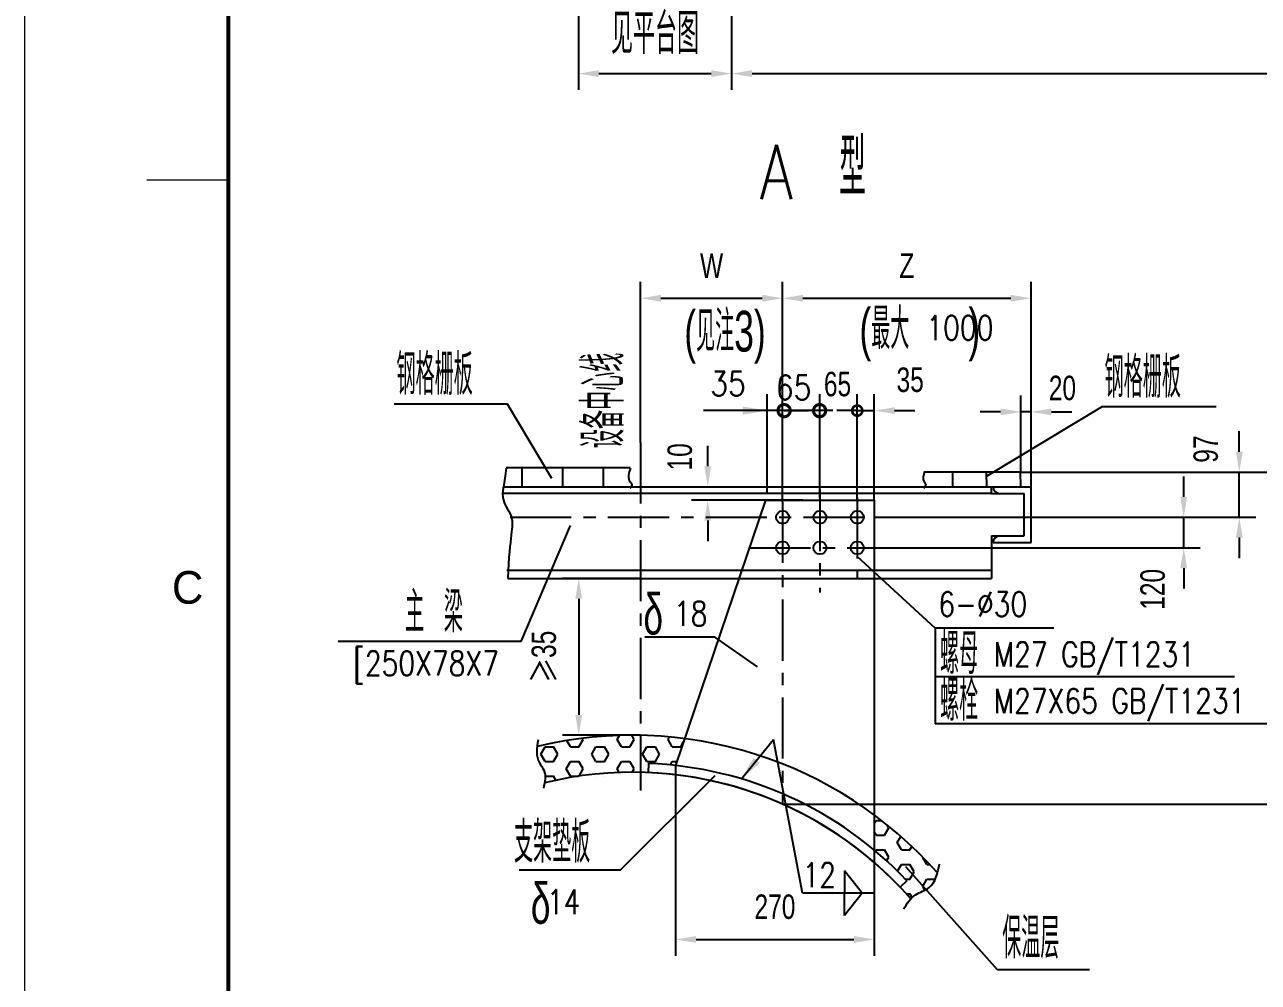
# Model space of a CAD drawing. Extents: x 148 to 221443, y -36682 to 6758.
# Drawn here: x 77107 to 80135, y -20936 to -18586 of the extents above; entities that cross this region are included whole.
import ezdxf
from ezdxf.enums import TextEntityAlignment as Align

# ---------------------------------------------------------------- set-up
doc = ezdxf.new("R2010")
doc.units = 0
doc.header["$LTSCALE"] = 10
doc.header["$MEASUREMENT"] = 0
doc.linetypes.add('CENTERX2', pattern=[4, 2.5, -0.5, 0.5, -0.5])
doc.linetypes.add('PHANTOM', pattern=[2.5, 1.25, -0.25, 0.25, -0.25, 0.25, -0.25])
for name, color, linetype in [('2', 4, 'Continuous'), ('3', 255, 'Continuous'), ('6', 4, 'PHANTOM'), ('9', 6, 'Continuous'), ('CENTER', 1, 'CENTERX2'), ('WHITE', 7, 'Continuous')]:
    doc.layers.add(name, color=color, linetype=linetype)
doc.layers.add('2（细实线）', color=3, linetype='Continuous', lineweight=20)
doc.layers.add('图框层', color=7, linetype='Continuous', lineweight=15)
doc.styles.add('HZ', font='ROMS.SHX', dxfattribs={"width": 0.75, "bigfont": 'GBCBIG.SHX'})
doc.styles.get("Standard").update_dxf_attribs({"font": 'wison_e.shx', "width": 0.75, "bigfont": 'wison_c.shx'})
doc.styles.add('XW', font='ROMANS.shx', dxfattribs={"width": 0.85})
doc.dimstyles.new('DIM1', dxfattribs={"dimscale": 20, "dimtxt": 3, "dimasz": 2.5, "dimexe": 2, "dimexo": 0, "dimgap": 1, "dimtad": 0, "dimdec": 0, "dimzin": 0, "dimdsep": 46, "dimtxsty": 'Standard', "dimcen": 2, "dimclrd": 3, "dimclre": 3, "dimclrt": 3, "dimadec": 0, "dimazin": 0, "dimtfac": 0.666667, "dimtdec": 0, "dimtofl": 0, "dimtmove": 2, "dimatfit": 1, "dimfxl": 2, "dimtvp": 1.333333, "dimtolj": 1, "dimtzin": 0, "dimarcsym": 0})
pattern_1 = [(0, (59133.666, -28405.184), (0, 36.08439), [20.83333, -41.66667]), (120, (59133.666, -28405.184), (-31.25, -18.042196), [20.83333, -41.66667]), (60, (59154.5, -28405.184), (-31.25, 18.042196), [20.83333, -41.66667])]

# ---------------------------------------------------------------- blocks, each defined once
blk = doc.blocks.new('*D1152')
at = {"layer": '2', "color": 3, "lineweight": -2}
for p, q in [((78841.8, -18034.6), (78841.8, -18746.3)), ((82508.8, -18034.6), (82508.8, -18746.3)), ((78891.8, -18706.3), (82458.8, -18706.3))]:
    blk.add_line(p, q, dxfattribs=at)
at = {"layer": '2', "color": 3}
for points in [[(78891.8, -18698), (78891.8, -18714.6), (78841.8, -18706.3)], [(82458.8, -18714.6), (82458.8, -18698), (82508.8, -18706.3)]]:
    blk.add_solid(points, dxfattribs=at)
at = {"layer": 'Defpoints', "color": 0}
for p in [(78841.8, -18034.6), (82508.8, -18034.6), (82508.8, -18706.3)]:
    blk.add_point(p, dxfattribs=at)
at = {"layer": '2', "color": 3, "insert": (80672.9, -18615.3), "char_height": 100, "attachment_point": 5, "style": 'HZ'}
blk.add_mtext('\\A1;见 平 台 图', dxfattribs=at)
blk = doc.blocks.new('*D1153')
at = {"layer": '2', "color": 3, "lineweight": -2}
for p, q in [((78841.8, -18034.6), (78841.8, -18746.3)), ((78465.5, -18306.7), (78465.5, -18746.3)), ((78515.5, -18706.3), (78791.8, -18706.3))]:
    blk.add_line(p, q, dxfattribs=at)
at = {"layer": '2', "color": 3}
for points in [[(78515.5, -18698), (78515.5, -18714.6), (78465.5, -18706.3)], [(78791.8, -18714.6), (78791.8, -18698), (78841.8, -18706.3)]]:
    blk.add_solid(points, dxfattribs=at)
at = {"layer": 'Defpoints', "color": 0}
for p in [(78841.8, -18034.6), (78465.5, -18306.7), (78841.8, -18706.3)]:
    blk.add_point(p, dxfattribs=at)
at = {"layer": '2', "color": 3, "insert": (78653.7, -18608.1), "char_height": 100, "attachment_point": 5, "style": 'HZ'}
blk.add_mtext('\\A1;见平台图', dxfattribs=at)
blk = doc.blocks.new('*D1155')
at = {"layer": '2', "color": 3, "lineweight": -2}
for p, q in [((78783.1, -19670), (78783.1, -19620)), ((78743.1, -19720), (78823.1, -19720)), ((79016.8, -19753.3), (78743.1, -19753.3)), ((78783.1, -19803.3), (78783.1, -19853.3))]:
    blk.add_line(p, q, dxfattribs=at)
at = {"layer": '2', "color": 3}
for points in [[(78774.8, -19670), (78791.5, -19670), (78783.1, -19720)], [(78791.5, -19803.3), (78774.8, -19803.3), (78783.1, -19753.3)]]:
    blk.add_solid(points, dxfattribs=at)
at = {"layer": 'Defpoints', "color": 0}
for p in [(78743.1, -19720), (78783.1, -19720), (79016.8, -19753.3)]:
    blk.add_point(p, dxfattribs=at)
at = {"layer": '2', "color": 3, "insert": (78714.7, -19646.8), "char_height": 60, "attachment_point": 5, "rotation": 90}
blk.add_mtext('\\A1;10', dxfattribs=at)
blk = doc.blocks.new('*D1156')
at = {"layer": '2', "color": 3, "lineweight": -2}
for p, q in [((79058.5, -19747.9), (79058.5, -19493.3)), ((79150.1, -19747.9), (79150.1, -19493.3))]:
    blk.add_line(p, q, dxfattribs=at)
at = {"layer": 'Defpoints', "color": 0}
for p in [(79150.1, -19533.3), (79058.5, -19747.9), (79150.1, -19747.9)]:
    blk.add_point(p, dxfattribs=at)
at = {"layer": '2', "color": 3, "insert": (79101.7, -19468.5), "char_height": 60, "attachment_point": 5}
blk.add_mtext('\\A1;65', dxfattribs=at)
blk = doc.blocks.new('_None')
blk = doc.blocks.new('_DotSmall')
at = {"layer": 'WHITE', "color": 0, "const_width": 0.5}
blk.add_lwpolyline([(-0.0625, 0, 1), (0.0625, 0, 1)], format="xyb", close=True, dxfattribs=at)
blk = doc.blocks.new('*D1157')
at = {"layer": '2', "color": 3, "lineweight": -2}
for p, q in [((79150.1, -19753.3), (79150.1, -19493.3)), ((79191.8, -19753.3), (79191.8, -19493.3)), ((79150.1, -19533.3), (79100.1, -19533.3)), ((79241.8, -19533.3), (79291.8, -19533.3))]:
    blk.add_line(p, q, dxfattribs=at)
at = {"layer": '2', "color": 3}
blk.add_solid([(79241.8, -19525), (79241.8, -19541.6), (79191.8, -19533.3)], dxfattribs=at)
at = {"layer": 'Defpoints', "color": 0}
for p in [(79191.8, -19533.3), (79150.1, -19753.3), (79191.8, -19753.3)]:
    blk.add_point(p, dxfattribs=at)
at = {"layer": '2', "color": 3, "lineweight": -2, "xscale": 50, "yscale": 50, "zscale": 50}
blk.add_blockref('_DotSmall', (79150.1, -19533.3), dxfattribs=at)
at = {"layer": '2', "color": 3, "insert": (79280, -19457.9), "char_height": 60, "attachment_point": 5}
blk.add_mtext('\\A1;35', dxfattribs=at)
blk = doc.blocks.new('*D1158')
at = {"layer": '2', "color": 3, "lineweight": -2}
for p, q in [((78618.3, -19611.2), (78618.3, -19217.6)), ((78966.8, -19756.9), (78966.8, -19217.6)), ((78668.3, -19257.6), (78916.8, -19257.6))]:
    blk.add_line(p, q, dxfattribs=at)
at = {"layer": '2', "color": 3}
for points in [[(78668.3, -19249.2), (78668.3, -19265.9), (78618.3, -19257.6)], [(78916.8, -19265.9), (78916.8, -19249.2), (78966.8, -19257.6)]]:
    blk.add_solid(points, dxfattribs=at)
at = {"layer": 'Defpoints', "color": 0}
for p in [(78966.8, -19257.6), (78618.3, -19611.2), (78966.8, -19756.9)]:
    blk.add_point(p, dxfattribs=at)
at = {"layer": '2', "color": 3, "insert": (78792.6, -19177.6), "char_height": 60, "attachment_point": 5}
blk.add_mtext('\\A1;W', dxfattribs=at)
blk = doc.blocks.new('*D1159')
at = {"layer": '2', "color": 3, "lineweight": -2}
for p, q in [((78966.8, -19756.9), (78966.8, -19217.6)), ((79576.7, -19720), (79576.7, -19217.6)), ((79016.8, -19257.6), (79526.7, -19257.6))]:
    blk.add_line(p, q, dxfattribs=at)
at = {"layer": '2', "color": 3}
for points in [[(79016.8, -19249.2), (79016.8, -19265.9), (78966.8, -19257.6)], [(79526.7, -19265.9), (79526.7, -19249.2), (79576.7, -19257.6)]]:
    blk.add_solid(points, dxfattribs=at)
at = {"layer": 'Defpoints', "color": 0}
for p in [(79576.7, -19257.6), (79576.7, -19720), (78966.8, -19756.9)]:
    blk.add_point(p, dxfattribs=at)
at = {"layer": '2', "color": 3, "insert": (79271.7, -19177.6), "char_height": 60, "attachment_point": 5}
blk.add_mtext('\\A1;Z', dxfattribs=at)
blk = doc.blocks.new('*D1160')
at = {"layer": '2', "color": 3, "lineweight": -2}
for p, q in [((80087.9, -19634.1), (80087.9, -19584.1)), ((79551, -19684.1), (80127.9, -19684.1)), ((80087.9, -19795), (80127.9, -19795)), ((80087.9, -19845), (80087.9, -19895))]:
    blk.add_line(p, q, dxfattribs=at)
at = {"layer": '2', "color": 3}
for points in [[(80079.5, -19634.1), (80096.2, -19634.1), (80087.9, -19684.1)], [(80096.2, -19845), (80079.5, -19845), (80087.9, -19795)]]:
    blk.add_solid(points, dxfattribs=at)
at = {"layer": 'Defpoints', "color": 0}
for p in [(79551, -19684.1), (80087.9, -19795), (80087.9, -19795)]:
    blk.add_point(p, dxfattribs=at)
at = {"layer": '2', "color": 3, "insert": (80005.7, -19627.7), "char_height": 60, "attachment_point": 5, "rotation": 90}
blk.add_mtext('\\A1;97', dxfattribs=at)
blk = doc.blocks.new('*D1161')
at = {"layer": '2', "color": 3, "linetype": 'Continuous', "lineweight": -2}
for p, q in [((79552.4, -19684), (80364.1, -19684)), ((80324.1, -19734), (80324.1, -20449)), ((78966.8, -20499), (80364.1, -20499))]:
    blk.add_line(p, q, dxfattribs=at)
at = {"layer": '2', "color": 3}
for points in [[(80332.4, -19734), (80315.7, -19734), (80324.1, -19684)], [(80315.7, -20449), (80332.4, -20449), (80324.1, -20499)]]:
    blk.add_solid(points, dxfattribs=at)
at = {"layer": 'Defpoints', "color": 0}
for p in [(79552.4, -19684), (78966.8, -20499), (80324.1, -20499)]:
    blk.add_point(p, dxfattribs=at)
at = {"layer": '2', "color": 3, "insert": (80244.1, -20091.5), "char_height": 60, "attachment_point": 5, "rotation": 90}
blk.add_mtext('\\A1;H{\\fRomanS|b0|i0|c134|p2;≤}680', dxfattribs=at)
blk = doc.blocks.new('*D1185')
at = {"layer": '2', "color": 3, "lineweight": -2}
for p, q in [((78704.3, -20404.2), (78704.3, -20871.1)), ((79191.8, -20611.5), (79191.8, -20871.1)), ((78754.3, -20831.1), (79141.8, -20831.1))]:
    blk.add_line(p, q, dxfattribs=at)
at = {"layer": '2', "color": 3}
for points in [[(78754.3, -20822.7), (78754.3, -20839.4), (78704.3, -20831.1)], [(79141.8, -20839.4), (79141.8, -20822.7), (79191.8, -20831.1)]]:
    blk.add_solid(points, dxfattribs=at)
at = {"layer": 'Defpoints', "color": 0}
for p in [(78704.3, -20404.2), (79191.8, -20611.5), (79191.8, -20831.1)]:
    blk.add_point(p, dxfattribs=at)
at = {"layer": '2', "color": 3, "insert": (78948.1, -20751.1), "char_height": 60, "attachment_point": 5}
blk.add_mtext('\\A1;270', dxfattribs=at)
blk = doc.blocks.new('*D1188')
at = {"layer": '2', "color": 3, "linetype": 'Continuous', "lineweight": -2}
for p, q in [((78618.3, -19945), (78426.5, -19945)), ((78466.5, -19995), (78466.5, -20280.1)), ((78618.3, -20330.1), (78426.5, -20330.1))]:
    blk.add_line(p, q, dxfattribs=at)
at = {"layer": '2', "color": 3}
for points in [[(78474.8, -19995), (78458.1, -19995), (78466.5, -19945)], [(78458.1, -20280.1), (78474.8, -20280.1), (78466.5, -20330.1)]]:
    blk.add_solid(points, dxfattribs=at)
at = {"layer": 'Defpoints', "color": 0}
for p in [(78618.3, -19945), (78466.5, -20330.1), (78618.3, -20330.1)]:
    blk.add_point(p, dxfattribs=at)
at = {"layer": '2', "color": 3, "insert": (78381.6, -20137.5), "char_height": 60, "attachment_point": 5, "rotation": 90}
blk.add_mtext('\\A1;{\\fSimSun|b0|i0|c134|p54;≥}35', dxfattribs=at)
blk = doc.blocks.new('*D1190')
at = {"layer": '2', "color": 3, "linetype": 'Continuous', "lineweight": -2}
for p, q in [((79951.4, -19745), (79951.4, -19695)), ((79191.8, -19795), (79991.4, -19795)), ((79191.8, -19870), (79991.4, -19870)), ((79951.4, -19920), (79951.4, -19970))]:
    blk.add_line(p, q, dxfattribs=at)
at = {"layer": '2', "color": 3}
for points in [[(79943.1, -19745), (79959.8, -19745), (79951.4, -19795)], [(79959.8, -19920), (79943.1, -19920), (79951.4, -19870)]]:
    blk.add_solid(points, dxfattribs=at)
at = {"layer": 'Defpoints', "color": 0}
for p in [(79191.8, -19795), (79191.8, -19870), (79951.4, -19870)]:
    blk.add_point(p, dxfattribs=at)
at = {"layer": '2', "color": 3, "insert": (79875.3, -19971.9), "char_height": 60, "attachment_point": 5, "rotation": 90}
blk.add_mtext('\\A1;120', dxfattribs=at)
blk = doc.blocks.new('*D1211')
at = {"layer": '2', "color": 3, "linetype": 'Continuous', "lineweight": -2}
for p, q in [((79551.7, -19683.3), (79551.7, -19496.4)), ((79576.7, -19720), (79576.7, -19496.4)), ((79501.7, -19536.4), (79451.7, -19536.4)), ((79626.7, -19536.4), (79676.7, -19536.4))]:
    blk.add_line(p, q, dxfattribs=at)
at = {"layer": '2', "color": 3}
for points in [[(79501.7, -19544.8), (79501.7, -19528.1), (79551.7, -19536.4)], [(79626.7, -19528.1), (79626.7, -19544.8), (79576.7, -19536.4)]]:
    blk.add_solid(points, dxfattribs=at)
at = {"layer": 'Defpoints', "color": 0}
for p in [(79576.7, -19536.4), (79551.7, -19683.3), (79576.7, -19720)]:
    blk.add_point(p, dxfattribs=at)
at = {"layer": '2', "color": 3, "insert": (79653.7, -19478.1), "char_height": 60, "attachment_point": 5}
blk.add_mtext('\\A1;20', dxfattribs=at)
blk = doc.blocks.new('a2')
blk.add_line((15326.09, 9916.74), (15336.09, 9916.74))
at = {"layer": '图框层', "ltscale": 10}
blk.add_lwpolyline([(15311.09, 10126.74), (15905.09, 10126.74), (15905.09, 9706.74), (15311.09, 9706.74)], close=True, dxfattribs=at)
at = {"layer": '图框层', "ltscale": 10, "const_width": 0.5}
blk.add_lwpolyline([(15336.09, 10116.74), (15895.09, 10116.74), (15895.09, 9716.74), (15336.09, 9716.74)], close=True, dxfattribs=at)
at = {"style": 'HZ'}
blk.add_text('C', height=4, dxfattribs=at).set_placement((15331.09, 9866.74), align=Align.MIDDLE)

msp = doc.modelspace()

# ---------------------------------------------------------------- hatches: boundary and pattern name
at = {"layer": '6', "ltscale": 6}
h = msp.add_hatch(dxfattribs=at)
h.set_pattern_fill('HEX', color=256, scale=166.666667, style=0)
h.set_pattern_definition(pattern_1)
edge = h.paths.add_edge_path()
edge.add_spline(control_points=[(78364.0836, -20357.7743), (78362.5947, -20371.9443), (78364.0457, -20392.48), (78385.4426, -20418.1145), (78384.4462, -20435.9066), (78382.5512, -20446.8137)], knot_values=[19.555790087, 19.555790087, 19.555790087, 19.555790087, 44.393820247, 57.303182116, 76.18035137, 76.18035137, 76.18035137, 76.18035137], degree=3, periodic=0)
edge.add_arc((78598.3222, -21327.2037), 906.4456, 88.7357117, 103.7709356, ccw=False)
edge.add_line((78618.3222, -20420.9787), (78618.3222, -20330.0773))
edge.add_arc((78598.3222, -21327.2037), 997.327, 88.8509361, 103.5837498)
at = {"layer": '6', "linetype": 'Continuous'}
h = msp.add_hatch(dxfattribs=at)
h.set_pattern_fill('HEX', color=4, scale=166.666667, style=0)
h.set_pattern_definition(pattern_1)
h.paths.add_polyline_path([(78618.3222, -20420.9787, -0.005201549), (78637.1715, -20421.5909), (78638.029, -20399.2459, -0.018049956), (78704.3434, -20404.1924), (78726.7382, -20338.1787, 0.027272672), (78618.3222, -20330.0773)])
h = msp.add_hatch(dxfattribs=at)
h.set_pattern_fill('HEX', color=256, scale=166.666667, style=0)
h.set_pattern_definition(pattern_1)
edge = h.paths.add_edge_path()
edge.add_line((79272.1713, -20686.9228), (79255.395, -20702.7847))
edge.add_arc((78598.3222, -21327.2037), 906.4456, 41.0958999, 43.5403604, ccw=False)
edge.add_spline(control_points=[(79281.4291, -20731.3776), (79284.9794, -20727.6052), (79298.1842, -20716.3641), (79332.1672, -20707.1176), (79342.7251, -20682.5876), (79346.6861, -20667.9521)], knot_values=[32.031214709, 32.031214709, 32.031214709, 32.031214709, 41.576270709, 64.022572381, 89.598805579, 89.598805579, 89.598805579, 89.598805579], degree=3, periodic=0)
edge.add_arc((78598.3222, -21327.2037), 997.327, 41.3775949, 53.4820925)
edge.add_line((79191.8056, -20525.681), (79191.8056, -20611.5171))
edge.add_arc((78602.698, -21319.9042), 921.3359, 43.3951197, 50.2524734, ccw=False)

# ---------------------------------------------------------------- linework, layer by layer
for p, q in [((78592.7088, -19673.832), (78288.3037, -19673.832)), ((79313.9864, -19683.3484), (79551.6569, -19683.3484)), ((79385.0134, -19722.799), (79384.3986, -19685.9928)), ((79468.3351, -19721.4071), (79467.7203, -19684.6008)), ((79551.6569, -19720.0151), (79551.042, -19683.2088)), ((78282.6008, -19720.0151), (79576.6569, -19720.0151)), ((79479.9902, -19736.6818), (79479.9902, -19720.0151)), ((79479.9902, -19736.6818), (79559.9902, -19736.6818)), ((79559.9902, -19840.6661), (79559.9902, -19736.6818)), ((79576.6569, -19857.3328), (79576.6569, -19720.0151)), ((78925.1389, -19753.3484), (78704.3434, -20404.1924)), ((78925.1389, -19753.3484), (79191.8056, -19753.3484)), ((79191.8056, -19753.3484), (79191.8056, -20611.5171)), ((79479.9902, -19840.6661), (79559.9902, -19840.6661)), ((79479.9902, -19840.6661), (79479.9902, -19945.0151)), ((79483.3235, -19857.3328), (79576.6569, -19857.3328)), ((78292.2592, -19945.0151), (78860.117, -19945.0151)), ((79191.8056, -19945.0151), (79479.9902, -19945.0151)), ((78638.029, -20399.2459), (78637.1715, -20421.5909)), ((79272.1713, -20686.9228), (79255.2165, -20702.9534))]:
    msp.add_line(p, q)
at = {"linetype": 'Continuous'}
for p, q in [((78326.7515, -19673.832), (78326.7515, -19720.0151)), ((78426.7515, -19673.832), (78426.7515, -19720.0151)), ((78526.7515, -19673.832), (78526.7515, -19720.0151))]:
    msp.add_line(p, q, dxfattribs=at)
at = {"color": 7, "linetype": 'CENTERX2'}
msp.add_line((78696.8997, -20446.1342), (78696.8997, -20446.1342), dxfattribs=at)
for centre in [(78966.8056, -19795.0151), (79058.4722, -19795.0151), (79150.1389, -19795.0151), (78966.8056, -19870.0151), (79058.4722, -19870.0151), (79150.1389, -19870.0151)]:
    msp.add_circle(centre, 15.8333)
for centre, radius, start, end in [((79499.9902, -19720.0151), 16.6667, 180, 270), ((79499.9902, -19857.3328), 16.6667, 90, 180), ((78602.698, -21319.9042), 921.3359, 43.3951197, 87.8023099), ((78598.7934, -21325.3776), 904.6011, 43.4771181, 87.5684752)]:
    msp.add_arc(centre, radius, start, end)
at = {"layer": '2'}
for p, q in [((78928.8889, -19733.3484), (78928.8889, -19493.305)), ((79090.1389, -19533.305), (78773.0322, -19533.305)), ((78868.8889, -19533.305), (78808.8889, -19533.305)), ((78970.5556, -19533.305), (79030.5556, -19533.305)), ((79150.1389, -19533.305), (79191.8056, -19533.305)), ((79576.6569, -19536.4181), (79551.6569, -19536.4181)), ((80087.8766, -19795.0151), (80087.8766, -19684.1374)), ((79951.4347, -19870.0151), (79951.4347, -19795.0151)), ((78865.3429, -20437.8387), (78944.9163, -20340.3521)), ((79015.5175, -20717.4059), (78944.9163, -20340.3521))]:
    msp.add_line(p, q, dxfattribs=at)
at = {"layer": '2', "color": 3, "linetype": 'Continuous'}
for p, q in [((79751.8609, -19523.584), (79467.9712, -19694.4256)), ((79751.8609, -19523.584), (80030.9425, -19523.584)), ((78324.8292, -20099.685), (78446.4694, -19815.4371)), ((79341.3143, -20067.1329), (79150.1389, -19891.4968)), ((79632.5268, -20067.1329), (79341.3143, -20067.1329)), ((79341.3143, -20067.1329), (79341.3143, -20301.9703)), ((78324.8292, -20099.685), (77876.2776, -20099.685)), ((80075.8833, -20186.391), (79341.8368, -20186.391)), ((80205.5757, -20301.9703), (79341.3143, -20301.9703)), ((78568.5114, -20660.9979), (78801.2112, -20428.6036)), ((78568.5114, -20660.9979), (78320.0567, -20660.9979)), ((79494.5306, -20905.4535), (79269.5041, -20652.836)), ((79193.0907, -20717.4059), (79015.5175, -20717.4059)), ((79720.1079, -20905.4535), (79494.5306, -20905.4535))]:
    msp.add_line(p, q, dxfattribs=at)
at = {"layer": '2', "linetype": 'Continuous'}
for p, q in [((79118.7086, -20662.7915), (79118.7086, -20717.4059)), ((79162.4434, -20717.4059), (79118.7086, -20662.7915)), ((79118.7086, -20772.0203), (79118.7086, -20717.4059)), ((79162.4434, -20717.4059), (79118.7086, -20772.0203))]:
    msp.add_line(p, q, dxfattribs=at)
at = {"layer": '2'}
for points in [[(78013.7404, -19516.7746), (78290.9641, -19516.7746), (78399.842, -19698.8317)], [(78628.6728, -20088.1976), (78798.5931, -20088.1976), (78904.417, -20162.3655)]]:
    msp.add_lwpolyline(points, dxfattribs=at)
for radius, start, end in [(997.327, 41.3775949, 103.5837498), (906.4456, 41.0958999, 103.7709356)]:
    msp.add_arc((78598.3222, -21327.2037), radius, start, end, dxfattribs=at)
for points in [[(78868.8889, -19523.305), (78868.8889, -19543.305), (78928.8889, -19533.305)], [(78911.0302, -20397.6807), (78895.5364, -20385.0339), (78865.3429, -20437.8387)]]:
    msp.add_solid(points, dxfattribs=at)
at = {"layer": '3', "ltscale": 6}
for p, q in [((79479.9902, -19736.6818), (78279.8586, -19736.6818)), ((79479.9902, -19925.962), (78290.2386, -19925.962)), ((78860.117, -19945.0151), (79191.8056, -19945.0151))]:
    msp.add_line(p, q, dxfattribs=at)
at = {"layer": '9'}
for points, knots in [([(78288.4373, -19674.2434), (78284.8149, -19711.1738), (78268.995, -19748.9728), (78315.2571, -19801.8622), (78296.5095, -19839.0931), (78292.2592, -19945.0151)], [0, 0, 0, 0, 39.248188141, 67.529390157, 109.117499153, 109.117499153, 109.117499153, 109.117499153]), ([(78366.7275, -20341.0902), (78362.6857, -20361.2713), (78360.4165, -20388.1321), (78388.2729, -20421.5053), (78383.2543, -20444.4804), (78379.8852, -20459.904)], [9.951640217, 9.951640217, 9.951640217, 9.951640217, 44.393820247, 57.303182116, 83.670348965, 83.670348965, 83.670348965, 83.670348965]), ([(79264.3832, -20757.0175), (79271.6483, -20742.585), (79287.303, -20719.3248), (79339.5817, -20705.1002), (79347.0309, -20668.6054), (79351.7201, -20645.6321)], [13.598303043, 13.598303043, 13.598303043, 13.598303043, 41.576270709, 64.022572381, 102.159160562, 102.159160562, 102.159160562, 102.159160562])]:
    msp.add_open_spline(points, degree=3, knots=knots, dxfattribs=at)
for points in [[(78593.2726, -19674.6435), (78592.6059, -19708.0664), (78596.6515, -19714.1305), (78592.1002, -19724.2372)], [(79315.3491, -19682.9152), (79313.9553, -19708.0664), (79318.0009, -19714.1305), (79313.4496, -19724.2372)]]:
    msp.add_spline(points, degree=3, dxfattribs=at)
at = {"layer": 'CENTER', "ltscale": 6}
for p, q in [((78618.3222, -19611.2269), (78618.3222, -20465.5745)), ((79058.4722, -19727.8594), (79058.4722, -19979.745)), ((78966.8056, -19756.9256), (78966.8056, -20499.0348)), ((79150.1389, -19746.4413), (79150.1389, -19945.0151)), ((78298.0551, -19795.0151), (80486.549, -19795.0151)), ((78885.5603, -19870.0151), (79191.8056, -19870.0151))]:
    msp.add_line(p, q, dxfattribs=at)

# ---------------------------------------------------------------- block references
at = {"layer": '2', "xscale": 60, "yscale": 60, "zscale": 60, "rotation": 180}
for p in [(78970.5556, -19533.305), (79057.6899, -19533.305)]:
    msp.add_blockref('_DotSmall', p, dxfattribs=at)
at = {"layer": '2（细实线）', "xscale": 20, "yscale": 20, "zscale": 20}
msp.add_blockref('a2', (-229115.2049, -217301.8951), dxfattribs=at)

# ---------------------------------------------------------------- texts
at = {"layer": '2', "linetype": 'Continuous', "style": 'HZ', "width": 0.65}
msp.add_text('型', height=140, dxfattribs=at).set_placement((79105.7569, -19005.8972))
at = {"layer": '2', "linetype": 'Continuous', "style": 'XW', "width": 0.8}
msp.add_text('A', height=133.3333, dxfattribs=at).set_placement((78992.8287, -18947.4816), align=Align.MIDDLE_RIGHT)
at = {"layer": '2', "color": 3}
for s, height, style, width, p in [('(见注3)', 100, 'HZ', 0.65, (78725.5569, -19388.34)), ('(最大      )', 100, 'HZ', 0.65, (79155.4385, -19382.3527)), ('1000', 60, 'XW', 0.8, (79319.7122, -19360.1424)), ('18', 60, 'XW', 0.8, (78700.1934, -20061.505))]:
    msp.add_text(s, height=height, dxfattribs=dict(at, style=style, width=width)).set_placement(p)
at = {"layer": '2', "color": 3, "linetype": 'Continuous'}
for s, height, style, width, p in [('钢格栅板', 100, 'HZ', 0.65, (78019.2031, -19494.5903)), ('钢格栅板', 100, 'HZ', 0.65, (79757.3236, -19501.3997)), ('主  梁', 100, 'HZ', 0.65, (78040.257, -20077.4716)), ('δ', 100, 'HZ', 0.65, (78625.1322, -20082.844)), ('6-%%c30', 60, 'XW', 0.8, (79349.2324, -20038.1711)), ('螺母', 100, 'HZ', 0.65, (79353.3699, -20179.5278)), ('M27 GB/T1231', 60, 'XW', 0.8, (79485.5807, -20161.2923)), ('[250X78X7', 60, 'XW', 0.8, (77912.6965, -20183.4542)), ('螺栓', 100, 'HZ', 0.65, (79353.3699, -20294.3541)), ('M27X65 GB/T1231', 60, 'XW', 0.8, (79485.6106, -20275.6759)), ('支架垫板', 100, 'HZ', 0.65, (78307.5573, -20642.4485)), ('δ', 100, 'HZ', 0.65, (78348.8277, -20792.5506)), ('14', 60, 'XW', 0.8, (78388.1116, -20768.8264)), ('保温层', 100, 'HZ', 0.65, (79505.8844, -20877.7819))]:
    msp.add_text(s, height=height, dxfattribs=dict(at, style=style, width=width)).set_placement(p)
at = {"layer": '2', "color": 3, "style": 'HZ', "width": 0.65}
msp.add_text('设备中心线', height=100, rotation=90, dxfattribs=at).set_placement((78576.8843, -19625.2737))
at = {"layer": '2', "color": 3, "linetype": 'Continuous', "style": 'XW', "width": 0.8}
msp.add_text('12', height=60, dxfattribs=at).set_placement((79097.92, -20672.9833), align=Align.MIDDLE_RIGHT)
at = {"layer": '2', "char_height": 60, "attachment_point": 5, "style": 'XW'}
for s, insert in [('\\A1;35', (78832.977, -19466.9111)), ('65', (78993.9489, -19476.4863))]:
    msp.add_mtext(s, dxfattribs=dict(at, insert=insert))

# ---------------------------------------------------------------- dimensions: what is measured, and where the dimension line sits
at = {"layer": '2'}
for base, p1, p2, text, override, picture, middle in [((78841.8216, -18706.2862), (78465.4886, -18306.6855), (78841.8216, -18034.6448), '见平台图', {"dimtxt": 5, "dimtxsty": 'HZ'}, '*D1153', (78653.6551, -18608.0781)), ((82508.8425, -18706.2862), (78841.8216, -18034.6448), (82508.8425, -18034.6448), '见 平 台 图', {"dimtxt": 5, "dimtxsty": 'HZ'}, '*D1152', (80672.8727, -18615.2812)), ((79150.1389, -19533.305), (79058.4722, -19747.8594), (79150.1389, -19747.8594), '65', {"dimblk1": 'NONE', "dimblk2": 'NONE', "dimsah": 1, "dimsd1": 1, "dimsd2": 1}, '*D1156', (79101.669, -19468.4551)), ((79191.8056, -19533.305), (79150.1389, -19753.3484), (79191.8056, -19753.3484), '35', {"dimblk1": 'DOTSMALL', "dimsah": 1}, '*D1157', (79280.0062, -19457.8853))]:
    dim = msp.add_linear_dim(base=base, p1=p1, p2=p2, text=text, dimstyle='DIM1', override=override, dxfattribs=at)
    dim.commit()
    dim.dimension.update_dxf_attribs({"geometry": picture, "text_midpoint": middle, "dimtype": 160})
for base, p1, p2, text, picture, middle in [((78966.8056, -19257.5572), (78618.3222, -19611.2269), (78966.8056, -19756.9256), 'W', '*D1158', (78792.5639, -19177.5572)), ((79576.6569, -19257.5572), (78966.8056, -19756.9256), (79576.6569, -19720.0151), 'Z', '*D1159', (79271.7312, -19177.5572)), ((79191.8056, -20831.0731), (78704.3434, -20404.1924), (79191.8056, -20611.5171), '270', '*D1185', (78948.0745, -20751.0731))]:
    dim = msp.add_linear_dim(base=base, p1=p1, p2=p2, text=text, dimstyle='DIM1', dxfattribs=at)
    dim.commit()
    dim.dimension.update_dxf_attribs({"geometry": picture, "text_midpoint": middle})
at = {"layer": '2', "color": 7, "linetype": 'Continuous'}
dim = msp.add_linear_dim(base=(79576.6569, -19536.4181), p1=(79551.6569, -19683.3484), p2=(79576.6569, -19720.0151), text='20', dimstyle='DIM1', dxfattribs=at)
dim.commit()
dim.dimension.update_dxf_attribs({"geometry": '*D1211', "text_midpoint": (79653.7364, -19478.0922), "dimtype": 160})
at = {"layer": '2'}
for base, p1, p2, text, picture, middle in [((80087.8766, -19795.0151), (79551.042, -19684.1374), (80087.8766, -19795.0151), '97', '*D1160', (80005.7044, -19627.7083)), ((78783.139, -19720.0151), (79016.8056, -19753.3484), (78743.139, -19720.0151), '10', '*D1155', (78714.7081, -19646.8454))]:
    dim = msp.add_linear_dim(base=base, p1=p1, p2=p2, angle=90, text=text, dimstyle='DIM1', dxfattribs=at)
    dim.commit()
    dim.dimension.update_dxf_attribs({"geometry": picture, "text_midpoint": middle, "dimtype": 160})
at = {"layer": '2', "color": 3, "linetype": 'Continuous'}
dim = msp.add_linear_dim(base=(80324.0741, -20499.0348), p1=(79552.4492, -19684.0075), p2=(78966.8056, -20499.0348), angle=90, text='H{\\fRomanS|b0|i0|c134|p2;≤}680', dimstyle='DIM1', dxfattribs=at)
dim.commit()
dim.dimension.update_dxf_attribs({"geometry": '*D1161', "text_midpoint": (80244.0741, -20091.5211)})
at = {"layer": '2', "color": 7, "linetype": 'Continuous'}
dim = msp.add_linear_dim(base=(79951.4347, -19870.0151), p1=(79191.8056, -19795.0151), p2=(79191.8056, -19870.0151), angle=90, text='120', dimstyle='DIM1', dxfattribs=at)
dim.commit()
dim.dimension.update_dxf_attribs({"geometry": '*D1190', "text_midpoint": (79875.2595, -19971.9474), "dimtype": 160})
dim = msp.add_linear_dim(base=(78466.4675, -20330.0773), p1=(78618.3222, -19945.0151), p2=(78618.3222, -20330.0773), angle=90, text='{\\fSimSun|b0|i0|c134|p54;≥}35', dimstyle='DIM1', dxfattribs=at)
dim.commit()
dim.dimension.update_dxf_attribs({"geometry": '*D1188', "text_midpoint": (78381.5513, -20137.5462)})

doc.saveas('drawing.dxf')
